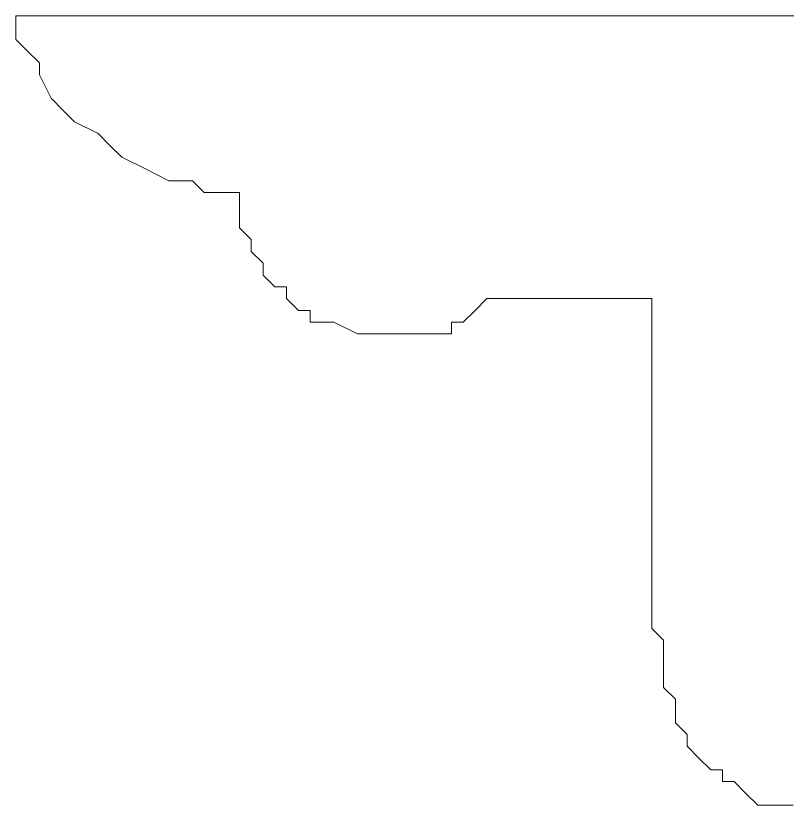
# Model space of a CAD drawing. Extents: x -66030 to 95157, y -13132 to 45879.
# Drawn here: x -51724.3 to -51468.5, y 8824.9 to 9086.6 of the extents above; entities that cross this region are included whole.
import ezdxf

# ---------------------------------------------------------------- set-up
doc = ezdxf.new("R2010")
doc.units = 0
doc.header["$LTSCALE"] = 100
doc.header["$MEASUREMENT"] = 0
doc.layers.get('0').update_dxf_attribs({"linetype": 'CONTINUOUS'})

msp = doc.modelspace()

# ---------------------------------------------------------------- linework, layer by layer
at = {"lineweight": 0}
msp.add_lwpolyline([(-51466.53, 8824.91), (-51470.44, 8824.91), (-51474.34, 8824.91), (-51478.25, 8824.91), (-51482.16, 8828.81), (-51482.16, 8828.81), (-51486.06, 8832.72), (-51489.97, 8832.72), (-51489.97, 8836.62), (-51493.87, 8836.62), (-51497.78, 8840.53), (-51497.78, 8840.53), (-51501.69, 8844.44), (-51501.69, 8848.34), (-51505.59, 8852.25), (-51505.59, 8860.06), (-51509.5, 8863.97), (-51509.5, 8867.87), (-51509.5, 8871.78), (-51509.5, 8879.59), (-51513.4, 8883.5), (-51513.4, 8887.4), (-51513.4, 8992.86), (-51568.09, 8992.86), (-51571.99, 8988.96), (-51571.99, 8988.96), (-51575.9, 8985.05), (-51579.81, 8985.05), (-51579.81, 8981.15), (-51583.71, 8981.15), (-51587.62, 8981.15), (-51591.52, 8981.15), (-51595.43, 8981.15), (-51599.34, 8981.15), (-51603.24, 8981.15), (-51603.24, 8981.15), (-51607.15, 8981.15), (-51611.05, 8981.15), (-51618.87, 8985.05), (-51626.68, 8985.05), (-51626.68, 8988.96), (-51630.58, 8988.96), (-51634.49, 8992.86), (-51634.49, 8996.77), (-51638.4, 8996.77), (-51642.3, 9000.67), (-51642.3, 9004.58), (-51646.21, 9008.49), (-51646.21, 9008.49), (-51646.21, 9012.39), (-51650.11, 9016.3), (-51650.11, 9020.2), (-51650.11, 9024.11), (-51650.11, 9028.02), (-51654.02, 9028.02), (-51657.93, 9028.02), (-51661.83, 9028.02), (-51665.74, 9031.92), (-51673.55, 9031.92), (-51681.36, 9035.83), (-51689.17, 9039.73), (-51693.08, 9043.64), (-51696.98, 9047.55), (-51704.8, 9051.45), (-51708.7, 9055.36), (-51712.61, 9059.26), (-51716.51, 9067.08), (-51716.51, 9070.98), (-51720.42, 9074.89), (-51724.33, 9078.79), (-51724.33, 9082.7), (-51724.33, 9086.61), (-50118.97, 9086.61)], dxfattribs=at)
msp.add_lwpolyline([(-51466.53, 8824.91), (-51470.44, 8824.91), (-51474.34, 8824.91), (-51478.25, 8824.91), (-51482.16, 8828.81), (-51482.16, 8828.81), (-51486.06, 8832.72), (-51489.97, 8832.72), (-51489.97, 8836.62), (-51493.87, 8836.62), (-51497.78, 8840.53), (-51497.78, 8840.53), (-51501.69, 8844.44), (-51501.69, 8848.34), (-51505.59, 8852.25), (-51505.59, 8860.06), (-51509.5, 8863.97), (-51509.5, 8867.87), (-51509.5, 8871.78), (-51509.5, 8879.59), (-51513.4, 8883.5), (-51513.4, 8887.4), (-51513.4, 8992.86), (-51568.09, 8992.86), (-51571.99, 8988.96), (-51571.99, 8988.96), (-51575.9, 8985.05), (-51579.81, 8985.05), (-51579.81, 8981.15), (-51583.71, 8981.15), (-51587.62, 8981.15), (-51591.52, 8981.15), (-51595.43, 8981.15), (-51599.34, 8981.15), (-51603.24, 8981.15), (-51603.24, 8981.15), (-51607.15, 8981.15), (-51611.05, 8981.15), (-51618.87, 8985.05), (-51626.68, 8985.05), (-51626.68, 8988.96), (-51630.58, 8988.96), (-51634.49, 8992.86), (-51634.49, 8996.77), (-51638.4, 8996.77), (-51642.3, 9000.67), (-51642.3, 9004.58), (-51646.21, 9008.49), (-51646.21, 9008.49), (-51646.21, 9012.39), (-51650.11, 9016.3), (-51650.11, 9020.2), (-51650.11, 9024.11), (-51650.11, 9028.02), (-51654.02, 9028.02), (-51657.93, 9028.02), (-51661.83, 9028.02), (-51665.74, 9031.92), (-51673.55, 9031.92), (-51681.36, 9035.83), (-51689.17, 9039.73), (-51693.08, 9043.64), (-51696.98, 9047.55), (-51704.8, 9051.45), (-51708.7, 9055.36), (-51712.61, 9059.26), (-51716.51, 9067.08), (-51716.51, 9070.98), (-51720.42, 9074.89), (-51724.33, 9078.79), (-51724.33, 9082.7), (-51724.33, 9086.61), (-50118.97, 9086.61)], dxfattribs=at)

doc.saveas('drawing.dxf')
